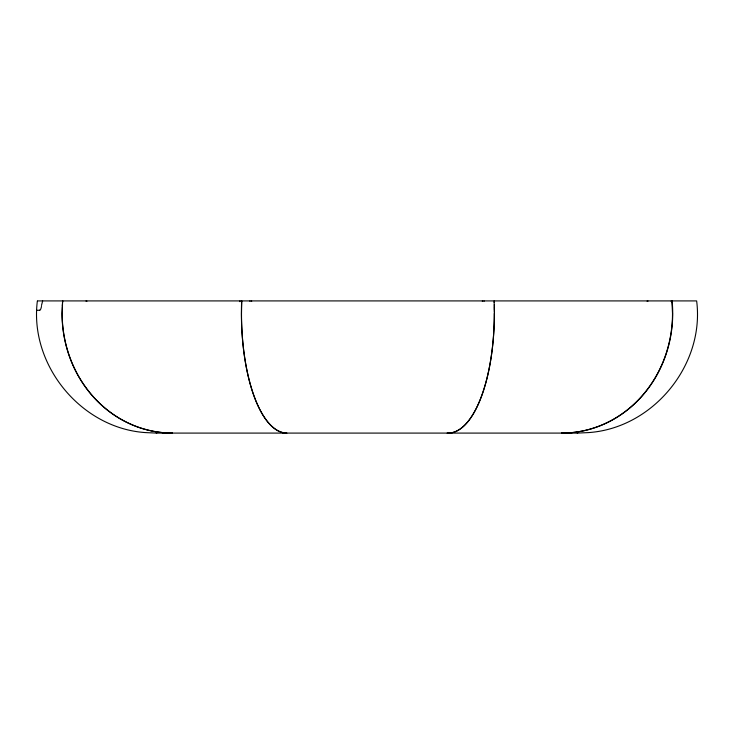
<?xml version="1.0" encoding="UTF-8"?>
<svg xmlns="http://www.w3.org/2000/svg" width="734" height="734" viewBox="0 0 734 734"><rect width="100%" height="100%" fill="white"/><g stroke="black" fill="none" stroke-linecap="round" stroke-linejoin="round"><path stroke-width="1.1" d="M239.917 301.692L239.945 300.912M241.743 300.912L241.495 313.436A119.66 45.471 -90 0 0 286.884 433.088A119.66 45.471 -90 0 1 241.66 300.912M62.362 306.381L62.17 313.436A119.66 110.412 -90 0 0 172.435 433.088A119.66 110.412 -90 0 1 62.023 313.436L62.509 304.032M62.252 305.656L62.629 302.472M62.418 303.289L62.775 300.912M62.555 301.702L62.629 300.912M37.37 300.912C29.14 364.908 81.098 428.362 145.607 432.601L156.718 433.088M41.471 305.472L42.664 300.912M577.282 433.088L588.393 432.601C652.865 428.317 704.915 364.981 696.639 300.912L37.773 300.912M36.929 310.271L39.526 310.271M156.36 433.088L577.64 433.088M671.904 300.912L672.509 313.436A119.66 110.678 -90 0 1 562.033 433.088A119.66 110.678 90 0 0 672.105 300.912M671.225 300.912L671.298 301.692M494.12 300.912L494.12 302.472M494.175 302.5L494.193 304.812M494.248 304.867L494.211 305.601M494.276 305.656L494.303 311.078M494.294 306.445L494.358 310.344M494.358 311.115L494.303 311.867M494.367 311.895L494.312 313.436A119.66 46.114 -90 0 1 448.254 433.088A119.66 46.114 90 0 0 494.367 313.436M282.636 432.821A119.66 46.114 -90 0 0 285.746 433.088A119.66 46.114 90 0 1 282.361 432.757M162.893 432.684A119.66 110.678 90 0 0 171.967 433.088A119.66 110.678 90 0 1 164.232 432.785M86.208 301.335A7.175 6.643 -90 0 1 86.117 300.912M86.832 301.335A7.175 6.624 -90 0 1 86.731 300.912M251.652 301.335A7.175 2.725 -90 0 1 251.615 300.912M484.045 300.912A7.175 2.771 -90 0 1 484.009 301.335M647.883 300.912A7.175 6.643 -90 0 1 647.792 301.335M647.269 300.912A7.175 6.624 90 0 1 647.168 301.335M569.281 432.794A119.66 110.412 90 0 1 561.565 433.088A119.66 110.412 90 0 0 569.667 432.757M451.006 432.656A119.66 45.471 90 0 1 447.116 433.088A119.66 45.471 90 0 0 450.181 432.803M482.385 300.912A7.175 2.725 90 0 1 482.348 301.335M249.991 301.335A7.175 2.771 90 0 1 249.955 300.912M41.499 306.463A16.717 2.156 -85.6 0 1 39.535 310.133"/></g></svg>
